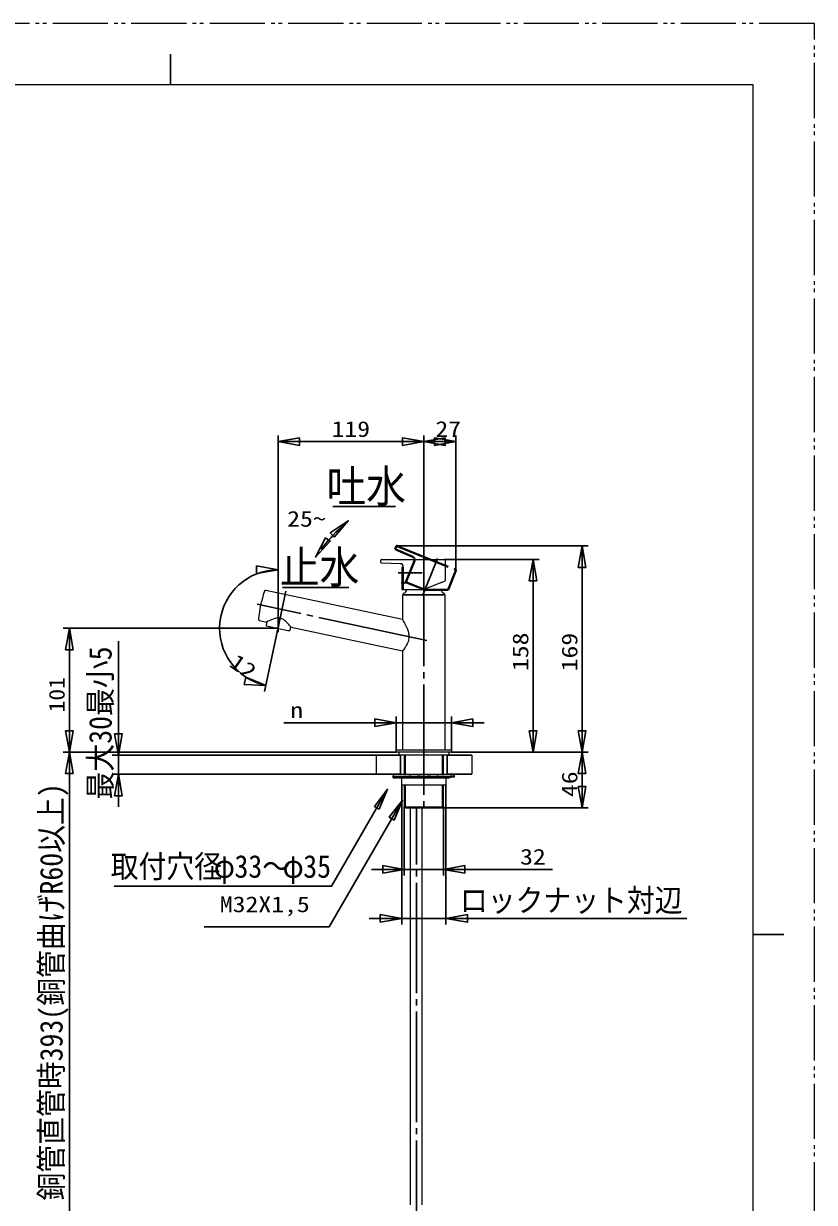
# Model space of a CAD drawing. Units: millimetres at full size, sheet at 1:5. Extents: x -1050 to 0, y -742 to 742.
# Drawn here: x -645 to 0, y -218 to 742 of the extents above; entities that cross this region are included whole.
import ezdxf
from ezdxf.enums import TextEntityAlignment as Align

# ---------------------------------------------------------------- set-up
doc = ezdxf.new("R2010")
doc.units = ezdxf.units.MM
doc.header["$LTSCALE"] = 5
doc.linetypes.add('DOUBLE_CHAIN2', pattern=[12.8, 9, -1, 0.6, -0.6, 0.6, -1])
doc.linetypes.add('LONG_CHAIN', pattern=[21, 18, -1, 1, -1])
doc.layers.add('0-0_Y50750H', color=7, linetype='Continuous', lineweight=15)
doc.styles.add('ＭＳ ゴシック', font='')
doc.styles.add('ＭＳ 明朝', font='')
doc.styles.get('ＭＳ ゴシック').set_extended_font_data('MS Gothic')
doc.styles.get('ＭＳ 明朝').set_extended_font_data('MS Mincho')

msp = doc.modelspace()

# ---------------------------------------------------------------- linework, layer by layer
at = {"layer": '0-0_Y50750H', "color": 2, "lineweight": 30}
for p, q in [((-525, 692.5), (-525, 717.5)), ((-437.281, 249.704), (-437.281, 406.774)), ((-318.408, 308.803), (-318.408, 406.774)), ((-318.408, 308.803), (-318.408, 406.774)), ((-292.294, 296.725), (-292.294, 406.774)), ((-437.281, 401.774), (-318.408, 401.774)), ((-292.294, 401.774), (-318.408, 401.774)), ((-392.63, 348.816), (-341.63, 348.816)), ((-380.104, 337.252), (-385.847, 332.129)), ((-406.818, 307.692), (-403.883, 311.816)), ((-340.414, 316.767), (-184.408, 316.767)), ((-189.408, 316.767), (-189.408, 148.7)), ((-437.281, 249.704), (-437.281, 302.341)), ((-301.508, 305.803), (-224.408, 305.803)), ((-229.408, 305.803), (-229.408, 148.7)), ((-433.63, 282.816), (-379.63, 282.816)), ((-437.281, 249.704), (-612.408, 249.704)), ((-607.408, 148.7), (-607.408, 249.704)), ((-437.645, 247.992), (-448.225, 198.217)), ((-567.408, 239.114), (-567.408, 146.2)), ((-340.908, 150.4), (-340.908, 177.678)), ((-295.908, 150.4), (-295.908, 177.678)), ((-432.699, 172.678), (-340.908, 172.678)), ((-295.908, 172.678), (-340.908, 172.678)), ((-269.253, 172.678), (-295.908, 172.678)), ((-340.608, 148.7), (-612.408, 148.7)), ((-340.608, 148.7), (-612.408, 148.7)), ((-607.408, -246.8), (-607.408, 148.7)), ((-357.408, 146.2), (-572.408, 146.2)), ((-567.408, 130.7), (-567.408, 146.2)), ((-357.408, 146.2), (-337.408, 146.2)), ((-337.408, 146.2), (-337.408, 130.7)), ((-333.596, 130.7), (-333.596, 146.2)), ((-303.22, 146.2), (-303.22, 130.7)), ((-296.208, 148.7), (-224.408, 148.7)), ((-296.208, 148.7), (-184.408, 148.7)), ((-296.208, 148.7), (-184.408, 148.7)), ((-189.408, 103.2), (-189.408, 148.7)), ((-357.408, 130.7), (-572.408, 130.7)), ((-567.408, 104.045), (-567.408, 130.7)), ((-337.408, 130.7), (-357.408, 130.7)), ((-299.408, 130.7), (-279.408, 130.7)), ((-336.408, 121.7), (-336.408, 8.2)), ((-333.596, 103.388), (-333.596, 121.7)), ((-303.22, 121.7), (-303.22, 103.388)), ((-300.408, 121.7), (-300.408, 8.2)), ((-334.408, 104.2), (-334.408, 48.2)), ((-303.408, 103.2), (-184.408, 103.2)), ((-302.408, 104.2), (-302.408, 48.2)), ((-361.063, 53.2), (-334.408, 53.2)), ((-302.408, 53.2), (-334.408, 53.2)), ((-213.58, 53.2), (-302.408, 53.2)), ((-363.063, 13.2), (-336.408, 13.2)), ((-300.408, 13.2), (-336.408, 13.2)), ((-103.958, 13.2), (-300.408, 13.2)), ((-50, 0), (-25, 0))]:
    msp.add_line(p, q, dxfattribs=at)
at = {"layer": '0-0_Y50750H'}
for p, q in [((-525, 692.5), (-925, 692.5)), ((-50, 692.5), (-525, 692.5)), ((-50, 0), (-50, 692.5)), ((-353.408, 303.397), (-353.408, 305.203)), ((-337.685, 302.32), (-352.814, 302.797)), ((-352.808, 305.803), (-335.908, 305.803)), ((-336.409, 299.604), (-336.409, 281.204)), ((-336.409, 299.604), (-335.209, 299.604)), ((-335.908, 305.803), (-301.508, 305.803)), ((-335.209, 281.704), (-335.209, 299.82)), ((-335.209, 299.604), (-335.209, 281.204)), ((-300.908, 305.203), (-300.908, 288.275)), ((-303.909, 287.062), (-300.908, 288.275)), ((-448.394, 279.781), (-448.392, 279.787)), ((-335.897, 256.779), (-447.236, 280.445)), ((-336.409, 281.204), (-335.209, 281.204)), ((-334.709, 281.204), (-333.908, 281.204)), ((-333.908, 281.204), (-318.408, 281.204)), ((-303.909, 287.062), (-318.408, 281.204)), ((-335.909, 276.502), (-335.909, 256.772)), ((-335.409, 277.004), (-335.409, 277.566)), ((-301.408, 277.004), (-335.409, 277.004)), ((-335.409, 277.002), (-301.409, 277.002)), ((-334.658, 278.204), (-335.094, 278.03)), ((-301.722, 278.03), (-302.158, 278.204)), ((-300.909, 150.7), (-300.909, 276.502)), ((-453.222, 257.065), (-453.222, 257.07)), ((-452.434, 255.992), (-446.677, 254.768)), ((-446.398, 254.912), (-446.959, 252.272)), ((-446.574, 251.679), (-445.351, 251.419)), ((-445.351, 251.419), (-429.211, 247.989)), ((-427.396, 248.114), (-426.832, 250.768)), ((-426.643, 250.51), (-335.892, 231.22)), ((-429.211, 247.989), (-427.989, 247.729)), ((-335.909, 231.253), (-335.909, 150.7)), ((-340.608, 150.7), (-340.908, 150.4)), ((-340.908, 149), (-340.908, 150.4)), ((-340.908, 149), (-340.608, 148.7)), ((-340.608, 150.7), (-296.208, 150.7)), ((-296.208, 148.7), (-340.608, 148.7)), ((-335.909, 150.7), (-300.909, 150.7)), ((-334.408, 146.2), (-334.408, 130.7)), ((-302.408, 130.7), (-302.408, 146.2)), ((-298.158, 148.7), (-298.158, 146.2)), ((-295.908, 150.4), (-296.208, 150.7)), ((-296.208, 148.7), (-295.908, 149)), ((-295.908, 150.4), (-295.908, 149)), ((-343.408, 130.7), (-343.408, 129.2)), ((-343.408, 130.7), (-293.408, 130.7)), ((-343.408, 128.7), (-343.397, 129.2)), ((-340.908, 128.7), (-343.408, 128.7)), ((-343.408, 127.7), (-343.408, 128.7)), ((-343.408, 127.7), (-340.908, 127.7)), ((-343.397, 129.2), (-334.408, 129.2)), ((-343.397, 129.2), (-293.408, 129.2)), ((-338.158, 128.7), (-334.658, 128.7)), ((-338.158, 127.7), (-334.658, 127.7)), ((-300.408, 127.7), (-336.408, 127.7)), ((-334.658, 127.7), (-302.158, 127.7)), ((-334.408, 129.2), (-296.26, 129.2)), ((-332.091, 128.7), (-332.841, 128.7)), ((-332.841, 127.7), (-332.091, 127.7)), ((-325.875, 128.7), (-327.174, 128.7)), ((-327.174, 127.7), (-325.875, 127.7)), ((-318.408, 128.7), (-319.158, 128.7)), ((-319.158, 127.7), (-318.408, 127.7)), ((-317.658, 128.7), (-318.408, 128.7)), ((-318.408, 127.7), (-317.658, 127.7)), ((-309.642, 128.7), (-310.941, 128.7)), ((-310.941, 127.7), (-309.642, 127.7)), ((-303.975, 128.7), (-304.725, 128.7)), ((-304.725, 127.7), (-303.975, 127.7)), ((-302.158, 128.7), (-298.658, 128.7)), ((-302.158, 127.7), (-298.658, 127.7)), ((-300.408, 127.7), (-300.408, 121.7)), ((-293.408, 128.2), (-296.06, 128.2)), ((-293.408, 129.2), (-293.408, 130.7)), ((-334.408, 121.7), (-334.408, 104.2)), ((-302.408, 104.2), (-302.408, 121.7)), ((-334.408, 104.2), (-302.408, 104.2)), ((-333.596, 103.388), (-334.408, 104.2)), ((-333.408, 103.2), (-333.596, 103.388)), ((-333.408, 103.2), (-332.008, 103.2)), ((-332.008, 103.2), (-303.408, 103.2)), ((-329.258, -220.24), (-329.258, 103.2)), ((-319.758, -220.24), (-319.758, 103.2)), ((-303.22, 103.388), (-303.408, 103.2)), ((-302.408, 104.2), (-303.22, 103.388)), ((-329.258, 83.416), (-329.258, 83.422)), ((-50, -692.5), (-50, 0))]:
    msp.add_line(p, q, dxfattribs=at)
at = {"layer": '0-0_Y50750H', "color": 5, "linetype": 'DOUBLE_CHAIN2', "lineweight": 40}
for p, q in [((-341.647, 314.717), (-340.971, 316.392)), ((-327.472, 307.828), (-341.321, 313.938)), ((-340.19, 316.723), (-292.625, 297.506)), ((-333.086, 287.323), (-326.113, 304.583)), ((-292.294, 296.725), (-298.635, 281.03)), ((-333.086, 287.323), (-317.509, 281.03)), ((-298.635, 281.03), (-317.509, 281.03))]:
    msp.add_line(p, q, dxfattribs=at)
at = {"layer": '0-0_Y50750H', "color": 2, "linetype": 'LONG_CHAIN', "lineweight": 30}
for p, q in [((-318.408, 308.803), (-318.408, 100.2)), ((-307.171, 306.618), (-319.532, 276.023)), ((-319.908, 294.804), (-339.409, 294.804)), ((-436.043, 255.528), (-430.836, 280.026)), ((-331.609, 286.804), (-337.009, 286.804)), ((-315.934, 239.757), (-454.404, 269.19)), ((-437.281, 249.704), (-436.043, 255.528)), ((-437.645, 247.992), (-437.281, 249.704)), ((-437.281, 246.632), (-437.281, 249.704)), ((-324.508, -257.721), (-324.508, 103.2))]:
    msp.add_line(p, q, dxfattribs=at)
at = {"layer": '0-0_Y50750H', "color": 4, "linetype": 'DOUBLE_CHAIN2'}
for p, q in [((-437.905, 246.769), (-433.331, 268.289)), ((-357.408, 146.2), (-357.408, 130.7)), ((-279.408, 146.2), (-279.408, 130.7))]:
    msp.add_line(p, q, dxfattribs=at)
at = {"layer": '0-0_Y50750H', "color": 134, "lineweight": 50}
msp.add_line((-453.219, 257.068), (-453.222, 257.065), dxfattribs=at)
at = {"layer": '0-0_Y50750H', "color": 4, "linetype": 'DOUBLE_CHAIN2'}
msp.add_lwpolyline([(-1050, -742.5), (0, -742.5), (0, 742.5), (-1050, 742.5)], close=True, dxfattribs=at)
at = {"layer": '0-0_Y50750H', "color": 2, "lineweight": 30}
for points in [[(-419.781, 404.859), (-437.281, 401.774), (-419.781, 398.688)], [(-419.781, 404.859), (-437.281, 401.774), (-419.781, 398.688)], [(-335.908, 398.688), (-318.408, 401.774), (-335.908, 404.859)], [(-335.908, 398.688), (-318.408, 401.774), (-335.908, 404.859)], [(-300.908, 404.859), (-318.408, 401.774), (-300.908, 398.688)], [(-300.908, 404.859), (-318.408, 401.774), (-300.908, 398.688)], [(-309.794, 398.688), (-292.294, 401.774), (-309.794, 404.859)], [(-309.794, 398.688), (-292.294, 401.774), (-309.794, 404.859)], [(-391.63, 323.883), (-394.697, 327.322), (-380.104, 337.252)], [(-398.548, 323.286), (-394.793, 320.614), (-406.818, 307.692)], [(-186.323, 299.267), (-189.408, 316.767), (-192.494, 299.267)], [(-186.323, 299.267), (-189.408, 316.767), (-192.494, 299.267)], [(-454.781, 294.255), (-437.281, 297.341), (-454.781, 300.427)], [(-454.781, 294.255), (-437.281, 297.341), (-454.781, 300.427)], [(-226.323, 288.303), (-229.408, 305.803), (-232.494, 288.303)], [(-226.323, 288.303), (-229.408, 305.803), (-232.494, 288.303)], [(-604.323, 232.204), (-607.408, 249.704), (-610.494, 232.204)], [(-604.323, 232.204), (-607.408, 249.704), (-610.494, 232.204)], [(-464.945, 203.728), (-447.186, 203.108), (-463.662, 209.764)], [(-464.945, 203.728), (-447.186, 203.108), (-463.662, 209.764)], [(-358.408, 169.593), (-340.908, 172.678), (-358.408, 175.764)], [(-358.408, 169.593), (-340.908, 172.678), (-358.408, 175.764)], [(-278.408, 175.764), (-295.908, 172.678), (-278.408, 169.593)], [(-278.408, 175.764), (-295.908, 172.678), (-278.408, 169.593)], [(-610.494, 166.2), (-607.408, 148.7), (-604.323, 166.2)], [(-610.494, 166.2), (-607.408, 148.7), (-604.323, 166.2)], [(-570.494, 163.7), (-567.408, 146.2), (-564.323, 163.7)], [(-570.494, 163.7), (-567.408, 146.2), (-564.323, 163.7)], [(-232.494, 166.2), (-229.408, 148.7), (-226.323, 166.2)], [(-232.494, 166.2), (-229.408, 148.7), (-226.323, 166.2)], [(-192.494, 166.2), (-189.408, 148.7), (-186.323, 166.2)], [(-192.494, 166.2), (-189.408, 148.7), (-186.323, 166.2)], [(-604.323, 131.2), (-607.408, 148.7), (-610.494, 131.2)], [(-604.323, 131.2), (-607.408, 148.7), (-610.494, 131.2)], [(-186.323, 131.2), (-189.408, 148.7), (-192.494, 131.2)], [(-186.323, 131.2), (-189.408, 148.7), (-192.494, 131.2)], [(-564.323, 113.2), (-567.408, 130.7), (-570.494, 113.2)], [(-564.323, 113.2), (-567.408, 130.7), (-570.494, 113.2)], [(-354.755, 102.193), (-358.745, 104.497), (-348, 118.5)], [(-192.494, 120.7), (-189.408, 103.2), (-186.323, 120.7)], [(-192.494, 120.7), (-189.408, 103.2), (-186.323, 120.7)], [(-342.663, 93.331), (-346.654, 95.635), (-335.908, 109.638)], [(-351.908, 50.114), (-334.408, 53.2), (-351.908, 56.286)], [(-351.908, 50.114), (-334.408, 53.2), (-351.908, 56.286)], [(-284.908, 56.286), (-302.408, 53.2), (-284.908, 50.114)], [(-284.908, 56.286), (-302.408, 53.2), (-284.908, 50.114)], [(-353.908, 10.114), (-336.408, 13.2), (-353.908, 16.286)], [(-353.908, 10.114), (-336.408, 13.2), (-353.908, 16.286)], [(-282.908, 16.286), (-300.408, 13.2), (-282.908, 10.114)], [(-282.908, 16.286), (-300.408, 13.2), (-282.908, 10.114)]]:
    msp.add_lwpolyline(points, close=True, dxfattribs=at)
at = {"layer": '0-0_Y50750H'}
for points in [[(-447.444, 280.467), (-447.579, 280.451), (-447.645, 280.44), (-447.712, 280.427), (-447.777, 280.409), (-447.841, 280.386), (-447.902, 280.357), (-447.961, 280.324), (-448.017, 280.287), (-448.071, 280.246), (-448.123, 280.202), (-448.171, 280.154), (-448.216, 280.104), (-448.257, 280.05), (-448.295, 279.994), (-448.327, 279.935)], [(-447.322, 280.457), (-447.337, 280.461), (-447.344, 280.463), (-447.352, 280.465), (-447.359, 280.466), (-447.367, 280.467), (-447.382, 280.468), (-447.398, 280.468), (-447.413, 280.468), (-447.444, 280.467)], [(-453.225, 256.919), (-453.223, 256.878), (-453.218, 256.837), (-453.203, 256.757), (-453.183, 256.678), (-453.156, 256.6), (-453.122, 256.526), (-453.082, 256.454), (-453.037, 256.386), (-452.986, 256.322), (-452.931, 256.261), (-452.871, 256.205), (-452.808, 256.153), (-452.775, 256.129), (-452.74, 256.107), (-452.704, 256.087), (-452.668, 256.069), (-452.63, 256.053), (-452.591, 256.04), (-452.551, 256.03), (-452.511, 256.022), (-452.43, 256.008)], [(-426.641, 250.52), (-427.561, 251.67), (-428.515, 252.791), (-429.507, 253.88), (-430.548, 254.921), (-431.655, 255.892), (-432.24, 256.339), (-432.85, 256.751), (-433.487, 257.121), (-434.151, 257.438), (-434.842, 257.693), (-435.554, 257.877), (-436.282, 257.988), (-437.017, 258.027), (-437.753, 257.999), (-438.484, 257.913), (-439.208, 257.779), (-439.923, 257.605), (-441.328, 257.164), (-442.703, 256.636), (-444.052, 256.047), (-445.383, 255.417), (-446.676, 254.773)], [(-335.903, 256.772), (-334.989, 255.271), (-334.121, 253.742), (-333.302, 252.186), (-332.546, 250.599), (-331.871, 248.976), (-331.304, 247.312), (-330.881, 245.607), (-330.736, 244.74), (-330.643, 243.866), (-330.607, 242.987), (-330.63, 242.109), (-330.716, 241.234), (-330.863, 240.368), (-331.07, 239.513), (-331.332, 238.674), (-332.002, 237.05), (-332.828, 235.499), (-333.772, 234.016), (-334.804, 232.592), (-335.346, 231.9), (-335.884, 231.253)], [(-298.158, 146.2), (-338.658, 146.2), (-338.658, 148.7)], [(-300.408, 121.7), (-336.408, 121.7), (-336.408, 127.7)], [(-293.408, 128.2), (-293.408, 129.2), (-296.26, 129.2)]]:
    msp.add_lwpolyline(points, dxfattribs=at)
at = {"layer": '0-0_Y50750H', "color": 2, "lineweight": 30}
for points in [[(-299.408, 130.7), (-299.408, 146.2), (-279.408, 146.2)], [(-348, 118.5), (-393.611, 39.5), (-570.883, 39.5)], [(-335.908, 109.638), (-395.487, 6.444), (-497.604, 6.444)]]:
    msp.add_lwpolyline(points, dxfattribs=at)
for centre, radius, start, end in [((-283.16, 222.788), 150, 133.20238, 142.48767), ((-437.281, 249.704), 47.637, 90, 258)]:
    msp.add_arc(centre, radius, start, end, dxfattribs=at)
at = {"layer": '0-0_Y50750H', "color": 5, "linetype": 'DOUBLE_CHAIN2', "lineweight": 40}
for centre, radius, start, end in [((-341.091, 314.492), 0.6, 158, 247.4546), ((-340.414, 316.167), 0.6, 90, 158), ((-340.414, 316.167), 0.6, 68, 90), ((-328.431, 305.52), 2.5, 338, 67.4546), ((-292.85, 296.95), 0.6, 338, 68), ((-332.585, 287.229), 0.5, 158, 248)]:
    msp.add_arc(centre, radius, start, end, dxfattribs=at)
at = {"layer": '0-0_Y50750H'}
for centre, radius, start, end in [((-352.808, 305.203), 0.6, 90, 180), ((-352.808, 303.397), 0.6, 180, 269.4546), ((-337.709, 299.82), 2.5, 43.92753, 89.4546), ((-337.709, 299.82), 2.5, 0, 43.92753), ((-301.508, 305.203), 0.6, 0, 90), ((-353.655, 247.775), 100, 161.33308, 174.66673), ((-334.709, 281.704), 0.5, 180, 270), ((-336.215, 281.889), 4, 292.90884, 351.59755), ((-300.601, 281.889), 4, 194.24835, 247.09116), ((-335.409, 276.502), 0.5, 90, 180), ((-334.909, 277.566), 0.5, 111.78707, 180), ((-301.908, 277.566), 0.5, 0, 68.21293), ((-301.409, 276.502), 0.5, 0, 90), ((-446.47, 252.168), 0.5, 167.99995, 257.99995), ((-427.885, 248.218), 0.5, 257.99995, 347.99995), ((-340.908, 130.7), 2, 270, 285.20484), ((-340.908, 130.7), 3, 270, 285.20484), ((-339.597, 125.875), 3, 76.12677, 105.20484), ((-339.597, 125.875), 2, 76.12677, 105.20484), ((-338.158, 131.7), 4, 256.12677, 270), ((-338.158, 131.7), 3, 256.12677, 270), ((-334.658, 129.167), 0.467, 270, 327.39797), ((-334.658, 129.167), 1.467, 270, 297.57531), ((-333.745, 128.583), 0.617, 32.0943, 147.39797), ((-333.748, 127.423), 0.5, 62.30009, 117.57531), ((-332.841, 129.15), 1.45, 242.30009, 270), ((-332.841, 129.15), 0.45, 212.0943, 270), ((-332.091, 129.929), 1.229, 270, 292.99136), ((-332.091, 129.929), 2.229, 270, 292.99136), ((-329.633, 124.135), 5.065, 67.00864, 112.99136), ((-329.633, 124.135), 4.065, 67.00864, 112.99136), ((-327.174, 129.929), 2.229, 247.00864, 270), ((-327.174, 129.929), 1.229, 247.00864, 270), ((-325.875, 130.379), 1.679, 270, 286.93598), ((-325.875, 130.379), 2.679, 270, 286.93598), ((-322.517, 119.35), 9.85, 73.06402, 106.93598), ((-322.517, 119.35), 8.85, 73.06402, 106.93598), ((-319.158, 130.379), 2.679, 253.06402, 270), ((-319.158, 130.379), 1.679, 253.06402, 270), ((-317.658, 130.379), 1.679, 270, 286.93598), ((-317.658, 130.379), 2.679, 270, 286.93598), ((-314.3, 119.35), 9.85, 73.06402, 106.93598), ((-314.3, 119.35), 8.85, 73.06402, 106.93598), ((-310.941, 130.379), 2.679, 253.06402, 270), ((-310.941, 130.379), 1.679, 253.06402, 270), ((-309.642, 129.929), 1.229, 270, 292.99136), ((-309.642, 129.929), 2.229, 270, 292.99136), ((-307.184, 124.135), 5.065, 67.00864, 112.99136), ((-307.184, 124.135), 4.065, 67.00864, 112.99136), ((-304.725, 129.929), 2.229, 247.00864, 270), ((-304.725, 129.929), 1.229, 247.00864, 270), ((-303.975, 129.15), 0.45, 270, 327.9057), ((-303.975, 129.15), 1.45, 270, 297.69991), ((-303.072, 128.583), 0.617, 32.60203, 147.9057), ((-303.069, 127.423), 0.5, 62.42469, 117.69991), ((-302.158, 129.167), 1.467, 242.42469, 270), ((-302.158, 129.167), 0.467, 212.60203, 270), ((-298.658, 131.7), 3, 270, 293.55646), ((-298.658, 131.7), 4, 270, 291.78679), ((-296.26, 126.2), 3, 90, 113.55646), ((-296.06, 125.2), 3, 90, 111.78679)]:
    msp.add_arc(centre, radius, start, end, dxfattribs=at)

# ---------------------------------------------------------------- texts
for s, height, style, width, p in [('119', 12.83, 'ＭＳ ゴシック', 1.2, (-393.673, 401.774)), ('27', 12.83, 'ＭＳ ゴシック', 1.2, (-309.007, 401.774)), ('吐水', 26.39, 'ＭＳ 明朝', 0.9, (-397.809, 344.268)), ('25', 12.83, 'ＭＳ ゴシック', 1.2, (-429.834, 328.605)), ('~', 12.83, 'ＭＳ ゴシック', 1.2, (-408.729, 328.605)), ('止水', 26.39, 'ＭＳ 明朝', 0.9, (-435.809, 278.268)), ('n', 12.83, 'ＭＳ ゴシック', 1.2, (-427.422, 172.678)), ('取付穴径', 18.48, 'ＭＳ 明朝', 0.9, (-573.731, 40.816)), ('32', 12.83, 'ＭＳ ゴシック', 1.2, (-239.961, 53.2)), ('φ', 18.48, 'ＭＳ 明朝', 0.9, (-489.626, 40.816)), ('33～', 18.48, 'ＭＳ 明朝', 0.9, (-472.805, 40.816)), ('φ', 18.48, 'ＭＳ 明朝', 0.9, (-433.556, 40.816)), ('35', 18.48, 'ＭＳ 明朝', 0.9, (-416.735, 40.816)), ('ロックナット対辺', 18.48, 'ＭＳ 明朝', 0.9, (-288.989, 13.2)), ('M32X1,5', 12.83, 'ＭＳ ゴシック', 1.2, (-484.746, 14.444))]:
    msp.add_text(s, height=height, dxfattribs=dict(at, style=style, width=width)).set_placement(p, align=Align.BOTTOM_LEFT)
for s, height, rotation, style, width, p in [('158', 12.83, 90, 'ＭＳ ゴシック', 1.2, (-229.408, 214.799)), ('169', 12.83, 90, 'ＭＳ ゴシック', 1.2, (-189.408, 214.578)), ('最大30最小5', 18.48, 90, 'ＭＳ 明朝', 0.9, (-567.408, 110.153)), ('12', 12.83, 325.024, 'ＭＳ ゴシック', 1.2, (-480.167, 216.016)), ('101', 12.83, 90, 'ＭＳ ゴシック', 1.1, (-607.408, 181.098)), ('46', 12.83, 90, 'ＭＳ ゴシック', 1.2, (-189.408, 112.088)), ('銅管直管時393(銅管曲げR60以上)', 18.48, 90, 'ＭＳ 明朝', 0.9, (-607.408, -216.732))]:
    msp.add_text(s, height=height, rotation=rotation, dxfattribs=dict(at, style=style, width=width)).set_placement(p, align=Align.BOTTOM_LEFT)

doc.saveas('drawing.dxf')
